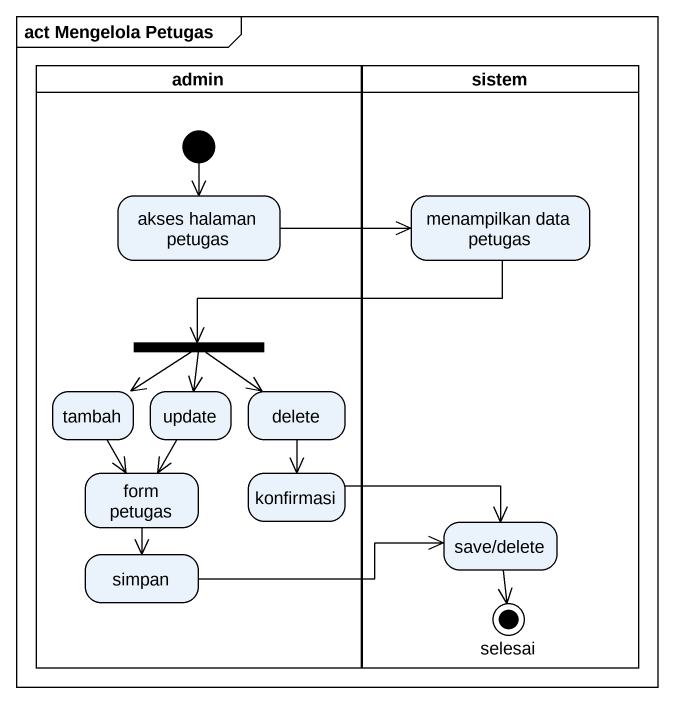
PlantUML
@startuml
mainframe act Mengelola Petugas
hide empty description
state admin <<partition>> {
  state "akses halaman petugas" as akses_halaman_petugas
  state tambah
  state fork1 <<fork>>
  state update
  state delete
  state "form petugas" as form_petugas
  state konfirmasi
  state simpan
  [*] --> akses_halaman_petugas
}
state sistem <<partition>> {
  state "menampilkan data petugas" as menampilkan_data_petugas
  state "save/delete" as save_delete
  state selesai <<end>>
}
akses_halaman_petugas -right-> menampilkan_data_petugas
menampilkan_data_petugas -left-> fork1
tambah --> form_petugas
fork1 --> tambah
fork1 --> update
fork1 --> delete
update --> form_petugas
delete --> konfirmasi
form_petugas --> simpan
konfirmasi -right-> save_delete
simpan -right-> save_delete
save_delete --> selesai
@enduml
